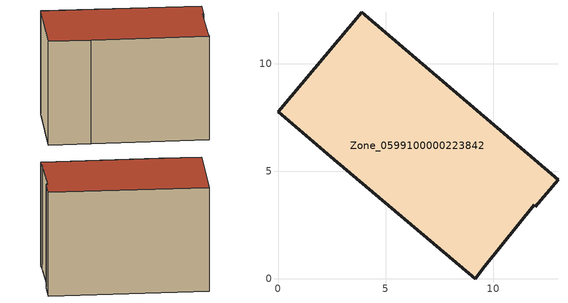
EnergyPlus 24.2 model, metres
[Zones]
Zone_0599100000223842
 floor ground (C_G): 11.91,3.44 9.61,0.59 9.17,0 2.44,5.67 0,7.76 3.88,12.4 13.01,4.61 11.96,3.35 z0
 wall outside (C_F): 2.44,5.67 9.17,0 9.61,0.59 11.91,3.44 11.96,3.35 13.01,4.61 3.88,12.4 0,7.76 2.44,5.67 z0:8.31
 roof outside (C_R): 9.17,0 9.61,0.59 11.91,3.44 11.96,3.35 13.01,4.61 3.88,12.4 0,7.76 2.44,5.67 z8.31
[BUILDING]
Pand.0599100000223842: North Axis=0; Terrain=City; Loads Convergence Tolerance Value=0.04; Temperature Convergence Tolerance Value=0.4; Solar Distribution=FullExterior; Maximum Number of Warmup Days=25; Minimum Number of Warmup Days=1
[Site:Location]
Rotterdam.The.Hague.AP_ZH_NLD Design_Conditions: Latitude=51.96; Longitude=4.45; Time Zone=1; Elevation=-4.5
[SITE:GROUNDTEMPERATURE:BUILDINGSURFACE]
18, 18, 18, 18, 18, 18, 18, 18, 18, 18, 18, 18
[MATERIAL] Thermal Absorptance=0.9; Solar Absorptance=0.7; Visible Absorptance=0.7
Name | Roughness | Thickness | Conductivity | Density | Specific Heat
G.TI.1946-1964 | MediumSmooth | 0.15 | 1 | 540 | 1210
F.TI.1946-1964 | Rough | 0.3 | 0.857143 | 1920 | 840
R.TI.1946-1964 | MediumRough | 0.2 | 0.277778 | 1500 | 1000
[CONSTRUCTION]
C_G: G.TI.1946-1964
C_F: F.TI.1946-1964
C_R: R.TI.1946-1964
[ZONE]
Zone_0599100000223842: Type=1; Multiplier=1; Ceiling Height=Autocalculate; Volume=Autocalculate; Floor Area=autocalculate; Part of Total Floor Area=Yes
[ZONEINFILTRATION:DESIGNFLOWRATE]
Infil_Zone_0599100000223842: Zone or ZoneList or Space or SpaceList=Zone_0599100000223842; Schedule=AlwaysOn; Design Flow Rate Calculation Method=Flow/Area; Flow Rate per Floor Area=0.003; Constant Term Coefficient=1; Temperature Term Coefficient=0; Velocity Term Coefficient=0; Velocity Squared Term Coefficient=0
[HVACTEMPLATE:ZONE:IDEALLOADSAIRSYSTEM]
Zone_0599100000223842: Maximum Heating Supply Air Temperature=50; Minimum Cooling Supply Air Temperature=13; Maximum Heating Supply Air Humidity Ratio=0.0156; Minimum Cooling Supply Air Humidity Ratio=0.0077; Heating Limit=NoLimit; Cooling Limit=NoLimit; Dehumidification Control Type=ConstantSensibleHeatRatio; Cooling Sensible Heat Ratio=0.7; Dehumidification Setpoint=60; Humidification Control Type=None; Humidification Setpoint=30; Outdoor Air Method=None; Outdoor Air Flow Rate per Person=0.00944; Outdoor Air Flow Rate per Zone Floor Area=0; Outdoor Air Flow Rate per Zone=0; Demand Controlled Ventilation Type=None; Outdoor Air Economizer Type=NoEconomizer; Heat Recovery Type=None; Sensible Heat Recovery Effectiveness=0.7; Latent Heat Recovery Effectiveness=0.65
[ZONECONTROL:THERMOSTAT]
ThermostatControl_Zone_0599100000223842: Zone or ZoneList=Zone_0599100000223842; Control Type Schedule=DualSetpointControlType; Control 1=Thermostat_Zone_0599100000223842; Temperature Difference Between Cutout And Setpoint=0
[THERMOSTATSETPOINT:DUALSETPOINT]
Thermostat_Zone_0599100000223842: Heating Setpoint Temperature Schedule=HeatingSetpoint_Zone_0599100000223842; Cooling Setpoint Temperature Schedule=CoolingSetpoint_Zone_0599100000223842
[SCHEDULE:COMPACT]
HeatingSetpoint_Zone_0599100000223842: Through: 12/31, For: AllDays, Until: 24:00, 21
CoolingSetpoint_Zone_0599100000223842: Through: 12/31, For: AllDays, Until: 24:00, 24
DualSetpointControlType: Through: 12/31, For: AllDays, Until: 24:00, 4
AlwaysOn: Through: 12/31, For: AllDays, Until: 24:00, 1
